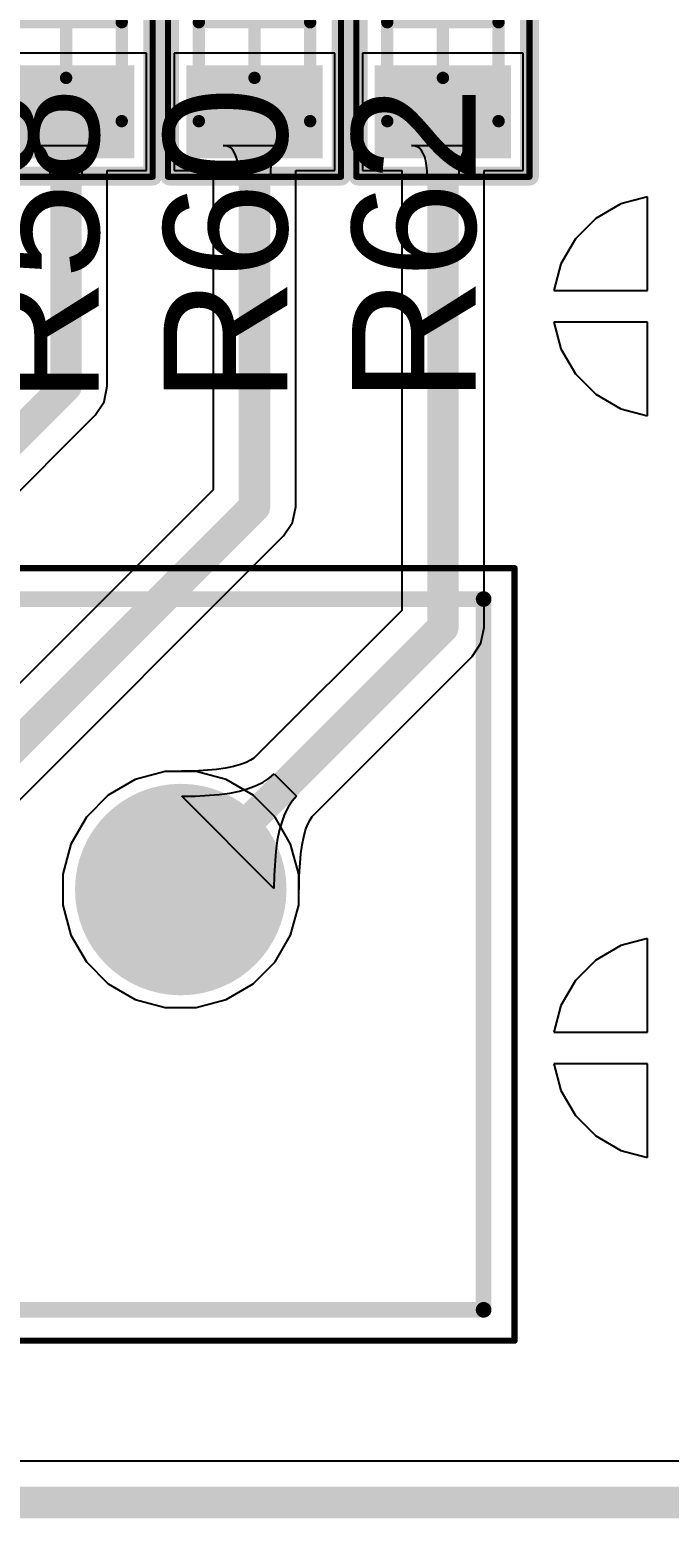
# Model space of a CAD drawing. Header units: inches. Extents: x 1.37 to 4.6, y 1.74 to 5.29.
# Drawn here: x 2.751 to 2.9546, y 1.74 to 2.2141 of the extents above; entities that cross this region are included whole.
import ezdxf

# ---------------------------------------------------------------- set-up
doc = ezdxf.new("R2010")
doc.units = ezdxf.units.IN
doc.header["$MEASUREMENT"] = 0
for name, color, linetype in [('BottomLayer', 5, 'Continuous'), ('BottomSolder', 6, 'Continuous'), ('KeepOutLayer', 6, 'Continuous'), ('Mechanical13', 56, 'Continuous'), ('Mechanical15', 56, 'Continuous'), ('MultiLayer', 9, 'Continuous'), ('PadHoleLayer', 156, 'Continuous'), ('TopLayer', 1, 'Continuous'), ('TopOverlay', 2, 'Continuous'), ('TopPaste', 8, 'Continuous'), ('TopSolder', 216, 'Continuous')]:
    doc.layers.add(name, color=color, linetype=linetype)
doc.styles.add('Arial', font='', dxfattribs={"height": 0.2})
doc.styles.get('Arial').set_extended_font_data('Arial')

# ---------------------------------------------------------------- blocks, each defined once
blk = doc.blocks.new('JST_B8B_XH_A_2')
at = {"layer": 'BottomLayer'}
h = blk.add_hatch(color=5, dxfattribs=at)
edge = h.paths.add_edge_path()
edge.add_arc((-0.34449, -0.02067), 0.02968, 0, 360)
at = {"layer": 'BottomSolder'}
h = blk.add_hatch(color=6, dxfattribs=at)
edge = h.paths.add_edge_path()
edge.add_arc((-0.34449, -0.02067), 0.03368, 0, 360)
at = {"layer": 'MultiLayer'}
h = blk.add_hatch(color=9, dxfattribs=at)
edge = h.paths.add_edge_path()
edge.add_arc((-0.34449, -0.02067), 0.02968, 0, 360)
at = {"layer": 'PadHoleLayer'}
h = blk.add_hatch(color=156, dxfattribs=at)
edge = h.paths.add_edge_path()
edge.add_arc((-0.34449, -0.02067), 0.01969, 0, 360)
at = {"layer": 'TopLayer'}
h = blk.add_hatch(color=1, dxfattribs=at)
edge = h.paths.add_edge_path()
edge.add_arc((-0.34449, -0.02067), 0.02968, 0, 360)
at = {"layer": 'TopSolder'}
h = blk.add_hatch(color=216, dxfattribs=at)
edge = h.paths.add_edge_path()
edge.add_arc((-0.34449, -0.02067), 0.03368, 0, 360)
at = {"layer": 'Mechanical13', "const_width": 0.005}
for points in [[(-0.44094, 0.11319), (-0.44094, -0.11319)], [(0.44094, 0.11319), (-0.44094, 0.11319)], [(0.44094, -0.11319), (-0.44094, -0.11319)]]:
    blk.add_lwpolyline(points, dxfattribs=at)
at = {"layer": 'Mechanical13', "const_width": 0.0025}
for points in [[(-0.44219, 0.11319, 1), (-0.43969, 0.11319, 1)], [(-0.44219, 0.11319, 1), (-0.43969, 0.11319, 1)], [(-0.44219, -0.11319, 1), (-0.43969, -0.11319, 1)], [(-0.44219, -0.11319, 1), (-0.43969, -0.11319, 1)]]:
    blk.add_lwpolyline(points, format="xyb", close=True, dxfattribs=at)
at = {"layer": 'Mechanical15', "const_width": 0.00197}
for points in [[(-0.45079, 0.12303), (-0.45079, -0.12303)], [(0.45079, 0.12303), (-0.45079, 0.12303)], [(0.45079, -0.12303), (-0.45079, -0.12303)]]:
    blk.add_lwpolyline(points, dxfattribs=at)
at = {"layer": 'Mechanical15', "const_width": 0.000984}
for points in [[(-0.45128, 0.12303, 1), (-0.4503, 0.12303, 1)], [(-0.45128, 0.12303, 1), (-0.4503, 0.12303, 1)], [(-0.45128, -0.12303, 1), (-0.4503, -0.12303, 1)], [(-0.45128, -0.12303, 1), (-0.4503, -0.12303, 1)]]:
    blk.add_lwpolyline(points, format="xyb", close=True, dxfattribs=at)
at = {"layer": 'TopOverlay', "const_width": 0.005}
for points in [[(-0.44094, 0.11319), (-0.44094, -0.11319)], [(0.44094, 0.11319), (-0.44094, 0.11319)], [(0.44094, -0.11319), (-0.44094, -0.11319)]]:
    blk.add_lwpolyline(points, dxfattribs=at)
at = {"layer": 'TopOverlay', "const_width": 0.0025}
for points in [[(-0.44219, 0.11319, 1), (-0.43969, 0.11319, 1)], [(-0.44219, 0.11319, 1), (-0.43969, 0.11319, 1)], [(-0.44219, -0.11319, 1), (-0.43969, -0.11319, 1)], [(-0.44219, -0.11319, 1), (-0.43969, -0.11319, 1)]]:
    blk.add_lwpolyline(points, format="xyb", close=True, dxfattribs=at)
blk = doc.blocks.new('_________0603_56')
at = {"layer": 'TopLayer'}
for points in [[(-0.03937, -0.01772), (-0.03937, 0.01772), (-0.01772, 0.01772), (-0.01772, -0.01772)], [(0.01772, -0.01772), (0.01772, 0.01772), (0.03937, 0.01772), (0.03937, -0.01772)]]:
    blk.add_hatch(color=1, dxfattribs=at).paths.add_polyline_path(points)
at = {"layer": 'TopPaste'}
for points in [[(-0.03937, -0.01772), (-0.03937, 0.01772), (-0.01772, 0.01772), (-0.01772, -0.01772)], [(0.01772, -0.01772), (0.01772, 0.01772), (0.03937, 0.01772), (0.03937, -0.01772)]]:
    blk.add_hatch(color=8, dxfattribs=at).paths.add_polyline_path(points)
at = {"layer": 'TopSolder'}
for points in [[(-0.04337, -0.02172), (-0.04337, 0.02172), (-0.01372, 0.02172), (-0.01372, -0.02172)], [(0.01372, -0.02172), (0.01372, 0.02172), (0.04337, 0.02172), (0.04337, -0.02172)]]:
    blk.add_hatch(color=216, dxfattribs=at).paths.add_polyline_path(points)
at = {"layer": 'Mechanical13', "const_width": 0.00394}
for points in [[(-0.0315, -0.01772), (-0.0315, 0.01772)], [(0.0315, 0.01772), (-0.0315, 0.01772)], [(0.0315, -0.01772), (0.0315, 0.01772)], [(0.0315, -0.01772), (-0.0315, -0.01772)]]:
    blk.add_lwpolyline(points, dxfattribs=at)
at = {"layer": 'Mechanical13', "const_width": 0.00197}
for points in [[(-0.03248, 0.01772, 1), (-0.03051, 0.01772, 1)], [(-0.03248, 0.01772, 1), (-0.03051, 0.01772, 1)], [(0.03051, 0.01772, 1), (0.03248, 0.01772, 1)], [(0.03051, 0.01772, 1), (0.03248, 0.01772, 1)], [(-0.03248, -0.01772, 1), (-0.03051, -0.01772, 1)], [(-0.03248, -0.01772, 1), (-0.03051, -0.01772, 1)], [(0.03051, -0.01772, 1), (0.03248, -0.01772, 1)], [(0.03051, -0.01772, 1), (0.03248, -0.01772, 1)]]:
    blk.add_lwpolyline(points, format="xyb", close=True, dxfattribs=at)
at = {"layer": 'Mechanical15'}
for points, const_width in [([(-0.04921, -0.02756), (-0.04921, 0.02756)], 0.00197), ([(0.04921, 0.02756), (-0.04921, 0.02756)], 0.00197), ([(0.04921, -0.02756), (0.04921, 0.02756)], 0.00197), ([(0, -0.01772), (0, 0.01772)], 0.00394), ([(0.01772, 0), (-0.01772, 0)], 0.00394), ([(0.04921, -0.02756), (-0.04921, -0.02756)], 0.00197)]:
    blk.add_lwpolyline(points, dxfattribs=dict(at, const_width=const_width))
for points, const_width in [([(-0.0497, 0.02756, 1), (-0.04872, 0.02756, 1)], 0.000984), ([(-0.0497, 0.02756, 1), (-0.04872, 0.02756, 1)], 0.000984), ([(0.04872, 0.02756, 1), (0.0497, 0.02756, 1)], 0.000984), ([(0.04872, 0.02756, 1), (0.0497, 0.02756, 1)], 0.000984), ([(-0.00098, 0.01772, 1), (0.00098, 0.01772, 1)], 0.00197), ([(-0.0187, 0, 1), (-0.01673, 0, 1)], 0.00197), ([(0.01673, 0, 1), (0.0187, 0, 1)], 0.00197), ([(-0.00098, -0.01772, 1), (0.00098, -0.01772, 1)], 0.00197), ([(-0.0497, -0.02756, 1), (-0.04872, -0.02756, 1)], 0.000984), ([(-0.0497, -0.02756, 1), (-0.04872, -0.02756, 1)], 0.000984), ([(0.04872, -0.02756, 1), (0.0497, -0.02756, 1)], 0.000984), ([(0.04872, -0.02756, 1), (0.0497, -0.02756, 1)], 0.000984)]:
    blk.add_lwpolyline(points, format="xyb", close=True, dxfattribs=dict(at, const_width=const_width))
at = {"layer": 'TopOverlay', "const_width": 0.006}
for points in [[(-0.04921, -0.027), (-0.04921, 0.02756)], [(0.049, 0.02756), (-0.04921, 0.02756)], [(0.049, -0.027), (0.049, 0.02756)], [(0.049, -0.027), (-0.04921, -0.027)]]:
    blk.add_lwpolyline(points, dxfattribs=at)
at = {"layer": 'TopOverlay', "const_width": 0.003}
for points in [[(-0.05071, 0.02756, 1), (-0.04771, 0.02756, 1)], [(-0.05071, 0.02756, 1), (-0.04771, 0.02756, 1)], [(0.0475, 0.02756, 1), (0.0505, 0.02756, 1)], [(0.0475, 0.02756, 1), (0.0505, 0.02756, 1)], [(-0.05071, -0.027, 1), (-0.04771, -0.027, 1)], [(-0.05071, -0.027, 1), (-0.04771, -0.027, 1)], [(0.0475, -0.027, 1), (0.0505, -0.027, 1)], [(0.0475, -0.027, 1), (0.0505, -0.027, 1)]]:
    blk.add_lwpolyline(points, format="xyb", close=True, dxfattribs=at)
blk = doc.blocks.new('_________0603_58')
at = {"layer": 'TopLayer'}
for points in [[(-0.03937, -0.01772), (-0.03937, 0.01772), (-0.01772, 0.01772), (-0.01772, -0.01772)], [(0.01772, -0.01772), (0.01772, 0.01772), (0.03937, 0.01772), (0.03937, -0.01772)]]:
    blk.add_hatch(color=1, dxfattribs=at).paths.add_polyline_path(points)
at = {"layer": 'TopPaste'}
for points in [[(-0.03937, -0.01772), (-0.03937, 0.01772), (-0.01772, 0.01772), (-0.01772, -0.01772)], [(0.01772, -0.01772), (0.01772, 0.01772), (0.03937, 0.01772), (0.03937, -0.01772)]]:
    blk.add_hatch(color=8, dxfattribs=at).paths.add_polyline_path(points)
at = {"layer": 'TopSolder'}
for points in [[(-0.04337, -0.02172), (-0.04337, 0.02172), (-0.01372, 0.02172), (-0.01372, -0.02172)], [(0.01372, -0.02172), (0.01372, 0.02172), (0.04337, 0.02172), (0.04337, -0.02172)]]:
    blk.add_hatch(color=216, dxfattribs=at).paths.add_polyline_path(points)
at = {"layer": 'Mechanical13', "const_width": 0.00394}
for points in [[(-0.0315, -0.01772), (-0.0315, 0.01772)], [(0.0315, 0.01772), (-0.0315, 0.01772)], [(0.0315, -0.01772), (0.0315, 0.01772)], [(0.0315, -0.01772), (-0.0315, -0.01772)]]:
    blk.add_lwpolyline(points, dxfattribs=at)
at = {"layer": 'Mechanical13', "const_width": 0.00197}
for points in [[(-0.03248, 0.01772, 1), (-0.03051, 0.01772, 1)], [(-0.03248, 0.01772, 1), (-0.03051, 0.01772, 1)], [(0.03051, 0.01772, 1), (0.03248, 0.01772, 1)], [(0.03051, 0.01772, 1), (0.03248, 0.01772, 1)], [(-0.03248, -0.01772, 1), (-0.03051, -0.01772, 1)], [(-0.03248, -0.01772, 1), (-0.03051, -0.01772, 1)], [(0.03051, -0.01772, 1), (0.03248, -0.01772, 1)], [(0.03051, -0.01772, 1), (0.03248, -0.01772, 1)]]:
    blk.add_lwpolyline(points, format="xyb", close=True, dxfattribs=at)
at = {"layer": 'Mechanical15'}
for points, const_width in [([(-0.04921, -0.02756), (-0.04921, 0.02756)], 0.00197), ([(0.04921, 0.02756), (-0.04921, 0.02756)], 0.00197), ([(0.04921, -0.02756), (0.04921, 0.02756)], 0.00197), ([(0, -0.01772), (0, 0.01772)], 0.00394), ([(0.01772, 0), (-0.01772, 0)], 0.00394), ([(0.04921, -0.02756), (-0.04921, -0.02756)], 0.00197)]:
    blk.add_lwpolyline(points, dxfattribs=dict(at, const_width=const_width))
for points, const_width in [([(-0.0497, 0.02756, 1), (-0.04872, 0.02756, 1)], 0.000984), ([(-0.0497, 0.02756, 1), (-0.04872, 0.02756, 1)], 0.000984), ([(0.04872, 0.02756, 1), (0.0497, 0.02756, 1)], 0.000984), ([(0.04872, 0.02756, 1), (0.0497, 0.02756, 1)], 0.000984), ([(-0.00098, 0.01772, 1), (0.00098, 0.01772, 1)], 0.00197), ([(-0.0187, 0, 1), (-0.01673, 0, 1)], 0.00197), ([(0.01673, 0, 1), (0.0187, 0, 1)], 0.00197), ([(-0.00098, -0.01772, 1), (0.00098, -0.01772, 1)], 0.00197), ([(-0.0497, -0.02756, 1), (-0.04872, -0.02756, 1)], 0.000984), ([(-0.0497, -0.02756, 1), (-0.04872, -0.02756, 1)], 0.000984), ([(0.04872, -0.02756, 1), (0.0497, -0.02756, 1)], 0.000984), ([(0.04872, -0.02756, 1), (0.0497, -0.02756, 1)], 0.000984)]:
    blk.add_lwpolyline(points, format="xyb", close=True, dxfattribs=dict(at, const_width=const_width))
at = {"layer": 'TopOverlay', "const_width": 0.006}
for points in [[(-0.04921, -0.027), (-0.04921, 0.02756)], [(0.049, 0.02756), (-0.04921, 0.02756)], [(0.049, -0.027), (0.049, 0.02756)], [(0.049, -0.027), (-0.04921, -0.027)]]:
    blk.add_lwpolyline(points, dxfattribs=at)
at = {"layer": 'TopOverlay', "const_width": 0.003}
for points in [[(-0.05071, 0.02756, 1), (-0.04771, 0.02756, 1)], [(-0.05071, 0.02756, 1), (-0.04771, 0.02756, 1)], [(0.0475, 0.02756, 1), (0.0505, 0.02756, 1)], [(0.0475, 0.02756, 1), (0.0505, 0.02756, 1)], [(-0.05071, -0.027, 1), (-0.04771, -0.027, 1)], [(-0.05071, -0.027, 1), (-0.04771, -0.027, 1)], [(0.0475, -0.027, 1), (0.0505, -0.027, 1)], [(0.0475, -0.027, 1), (0.0505, -0.027, 1)]]:
    blk.add_lwpolyline(points, format="xyb", close=True, dxfattribs=at)
blk = doc.blocks.new('_________0603_60')
at = {"layer": 'TopLayer'}
for points in [[(-0.03937, -0.01772), (-0.03937, 0.01772), (-0.01772, 0.01772), (-0.01772, -0.01772)], [(0.01772, -0.01772), (0.01772, 0.01772), (0.03937, 0.01772), (0.03937, -0.01772)]]:
    blk.add_hatch(color=1, dxfattribs=at).paths.add_polyline_path(points)
at = {"layer": 'TopPaste'}
for points in [[(-0.03937, -0.01772), (-0.03937, 0.01772), (-0.01772, 0.01772), (-0.01772, -0.01772)], [(0.01772, -0.01772), (0.01772, 0.01772), (0.03937, 0.01772), (0.03937, -0.01772)]]:
    blk.add_hatch(color=8, dxfattribs=at).paths.add_polyline_path(points)
at = {"layer": 'TopSolder'}
for points in [[(-0.04337, -0.02172), (-0.04337, 0.02172), (-0.01372, 0.02172), (-0.01372, -0.02172)], [(0.01372, -0.02172), (0.01372, 0.02172), (0.04337, 0.02172), (0.04337, -0.02172)]]:
    blk.add_hatch(color=216, dxfattribs=at).paths.add_polyline_path(points)
at = {"layer": 'Mechanical13', "const_width": 0.00394}
for points in [[(-0.0315, -0.01772), (-0.0315, 0.01772)], [(0.0315, 0.01772), (-0.0315, 0.01772)], [(0.0315, -0.01772), (0.0315, 0.01772)], [(0.0315, -0.01772), (-0.0315, -0.01772)]]:
    blk.add_lwpolyline(points, dxfattribs=at)
at = {"layer": 'Mechanical13', "const_width": 0.00197}
for points in [[(-0.03248, 0.01772, 1), (-0.03051, 0.01772, 1)], [(-0.03248, 0.01772, 1), (-0.03051, 0.01772, 1)], [(0.03051, 0.01772, 1), (0.03248, 0.01772, 1)], [(0.03051, 0.01772, 1), (0.03248, 0.01772, 1)], [(-0.03248, -0.01772, 1), (-0.03051, -0.01772, 1)], [(-0.03248, -0.01772, 1), (-0.03051, -0.01772, 1)], [(0.03051, -0.01772, 1), (0.03248, -0.01772, 1)], [(0.03051, -0.01772, 1), (0.03248, -0.01772, 1)]]:
    blk.add_lwpolyline(points, format="xyb", close=True, dxfattribs=at)
at = {"layer": 'Mechanical15'}
for points, const_width in [([(-0.04921, -0.02756), (-0.04921, 0.02756)], 0.00197), ([(0.04921, 0.02756), (-0.04921, 0.02756)], 0.00197), ([(0.04921, -0.02756), (0.04921, 0.02756)], 0.00197), ([(0, -0.01772), (0, 0.01772)], 0.00394), ([(0.01772, 0), (-0.01772, 0)], 0.00394), ([(0.04921, -0.02756), (-0.04921, -0.02756)], 0.00197)]:
    blk.add_lwpolyline(points, dxfattribs=dict(at, const_width=const_width))
for points, const_width in [([(-0.0497, 0.02756, 1), (-0.04872, 0.02756, 1)], 0.000984), ([(-0.0497, 0.02756, 1), (-0.04872, 0.02756, 1)], 0.000984), ([(0.04872, 0.02756, 1), (0.0497, 0.02756, 1)], 0.000984), ([(0.04872, 0.02756, 1), (0.0497, 0.02756, 1)], 0.000984), ([(-0.00098, 0.01772, 1), (0.00098, 0.01772, 1)], 0.00197), ([(-0.0187, 0, 1), (-0.01673, 0, 1)], 0.00197), ([(0.01673, 0, 1), (0.0187, 0, 1)], 0.00197), ([(-0.00098, -0.01772, 1), (0.00098, -0.01772, 1)], 0.00197), ([(-0.0497, -0.02756, 1), (-0.04872, -0.02756, 1)], 0.000984), ([(-0.0497, -0.02756, 1), (-0.04872, -0.02756, 1)], 0.000984), ([(0.04872, -0.02756, 1), (0.0497, -0.02756, 1)], 0.000984), ([(0.04872, -0.02756, 1), (0.0497, -0.02756, 1)], 0.000984)]:
    blk.add_lwpolyline(points, format="xyb", close=True, dxfattribs=dict(at, const_width=const_width))
at = {"layer": 'TopOverlay', "const_width": 0.006}
for points in [[(-0.04921, -0.027), (-0.04921, 0.02756)], [(0.049, 0.02756), (-0.04921, 0.02756)], [(0.049, -0.027), (0.049, 0.02756)], [(0.049, -0.027), (-0.04921, -0.027)]]:
    blk.add_lwpolyline(points, dxfattribs=at)
at = {"layer": 'TopOverlay', "const_width": 0.003}
for points in [[(-0.05071, 0.02756, 1), (-0.04771, 0.02756, 1)], [(-0.05071, 0.02756, 1), (-0.04771, 0.02756, 1)], [(0.0475, 0.02756, 1), (0.0505, 0.02756, 1)], [(0.0475, 0.02756, 1), (0.0505, 0.02756, 1)], [(-0.05071, -0.027, 1), (-0.04771, -0.027, 1)], [(-0.05071, -0.027, 1), (-0.04771, -0.027, 1)], [(0.0475, -0.027, 1), (0.0505, -0.027, 1)], [(0.0475, -0.027, 1), (0.0505, -0.027, 1)]]:
    blk.add_lwpolyline(points, format="xyb", close=True, dxfattribs=at)

msp = doc.modelspace()

# ---------------------------------------------------------------- linework, layer by layer
at = {"layer": 'BottomLayer'}
for p, q in [((2.93925, 2.1586), (2.93126, 2.15399)), ((2.94775, 2.16088), (2.93925, 2.1586)), ((2.94775, 2.13098), (2.94775, 2.16088)), ((2.93126, 2.15399), (2.92475, 2.14747)), ((2.92475, 2.14747), (2.92014, 2.13949)), ((2.92014, 2.13949), (2.91786, 2.13098)), ((2.91786, 2.13098), (2.94775, 2.13098)), ((2.94775, 2.12098), (2.91786, 2.12098)), ((2.91786, 2.12098), (2.92014, 2.11247)), ((2.94775, 2.09109), (2.94775, 2.12098)), ((2.92014, 2.11247), (2.92475, 2.10449)), ((2.92475, 2.10449), (2.93126, 2.09798)), ((2.93126, 2.09798), (2.93925, 2.09337)), ((2.93925, 2.09337), (2.94775, 2.09109)), ((2.79413, 1.97779), (2.78458, 1.97523)), ((2.80402, 1.97779), (2.79413, 1.97779)), ((2.81357, 1.97523), (2.80402, 1.97779)), ((2.78458, 1.97523), (2.77601, 1.97029)), ((2.82214, 1.97029), (2.81357, 1.97523)), ((2.77601, 1.97029), (2.76902, 1.96329)), ((2.82913, 1.96329), (2.82214, 1.97029)), ((2.76902, 1.96329), (2.76407, 1.95473)), ((2.83407, 1.95473), (2.82913, 1.96329)), ((2.76407, 1.95473), (2.76151, 1.94518)), ((2.83663, 1.94518), (2.83407, 1.95473)), ((2.76151, 1.94518), (2.76151, 1.93529)), ((2.83663, 1.93529), (2.83663, 1.94518)), ((2.76151, 1.93529), (2.76407, 1.92573)), ((2.83407, 1.92573), (2.83663, 1.93529)), ((2.76407, 1.92573), (2.76902, 1.91717)), ((2.82913, 1.91717), (2.83407, 1.92573)), ((2.93925, 1.92238), (2.93126, 1.91777)), ((2.94775, 1.92466), (2.93925, 1.92238)), ((2.94775, 1.89476), (2.94775, 1.92466)), ((2.76902, 1.91717), (2.77601, 1.91018)), ((2.82214, 1.91018), (2.82913, 1.91717)), ((2.93126, 1.91777), (2.92475, 1.91125)), ((2.92475, 1.91125), (2.92014, 1.90327)), ((2.77601, 1.91018), (2.78458, 1.90523)), ((2.81357, 1.90523), (2.82214, 1.91018)), ((2.78458, 1.90523), (2.79413, 1.90267)), ((2.79413, 1.90267), (2.80402, 1.90267)), ((2.80402, 1.90267), (2.81357, 1.90523)), ((2.92014, 1.90327), (2.91786, 1.89476)), ((2.91786, 1.89476), (2.94775, 1.89476)), ((2.94775, 1.88476), (2.91786, 1.88476)), ((2.91786, 1.88476), (2.92014, 1.87625)), ((2.94775, 1.85487), (2.94775, 1.88476)), ((2.92014, 1.87625), (2.92475, 1.86827)), ((2.92475, 1.86827), (2.93126, 1.86176)), ((2.93126, 1.86176), (2.93925, 1.85715)), ((2.93925, 1.85715), (2.94775, 1.85487)), ((4.49687, 1.75813), (1.39313, 1.75813))]:
    msp.add_line(p, q, dxfattribs=at)
at = {"layer": 'KeepOutLayer', "const_width": 0.01}
msp.add_lwpolyline([(1.38, 1.745), (4.51, 1.745)], dxfattribs=at)
at = {"layer": 'TopLayer'}
for p, q in [((2.78815, 2.20661), (2.73697, 2.20661)), ((2.78815, 2.16921), (2.78815, 2.20661)), ((2.84815, 2.20661), (2.79697, 2.20661)), ((2.79697, 2.20661), (2.79697, 2.16921)), ((2.84815, 2.16921), (2.84815, 2.20661)), ((2.90815, 2.20661), (2.85697, 2.20661)), ((2.85697, 2.20661), (2.85697, 2.16921)), ((2.90815, 2.16921), (2.90815, 2.20661)), ((2.75351, 2.17711), (2.75256, 2.17721)), ((2.75256, 2.17721), (2.77256, 2.17721)), ((2.75436, 2.17681), (2.75351, 2.17711)), ((2.75511, 2.17631), (2.75436, 2.17681)), ((2.75576, 2.17561), (2.75511, 2.17631)), ((2.77001, 2.17631), (2.76936, 2.17561)), ((2.77076, 2.17681), (2.77001, 2.17631)), ((2.77161, 2.17711), (2.77076, 2.17681)), ((2.77256, 2.17721), (2.77161, 2.17711)), ((2.81351, 2.17711), (2.81256, 2.17721)), ((2.81256, 2.17721), (2.83256, 2.17721)), ((2.81436, 2.17681), (2.81351, 2.17711)), ((2.81511, 2.17631), (2.81436, 2.17681)), ((2.81576, 2.17561), (2.81511, 2.17631)), ((2.83001, 2.17631), (2.82936, 2.17561)), ((2.83076, 2.17681), (2.83001, 2.17631)), ((2.83161, 2.17711), (2.83076, 2.17681)), ((2.83256, 2.17721), (2.83161, 2.17711)), ((2.87351, 2.17711), (2.87256, 2.17721)), ((2.87256, 2.17721), (2.89256, 2.17721)), ((2.87436, 2.17681), (2.87351, 2.17711)), ((2.87511, 2.17631), (2.87436, 2.17681)), ((2.87576, 2.17561), (2.87511, 2.17631)), ((2.89001, 2.17631), (2.88936, 2.17561)), ((2.89076, 2.17681), (2.89001, 2.17631)), ((2.89161, 2.17711), (2.89076, 2.17681)), ((2.89256, 2.17721), (2.89161, 2.17711)), ((2.75631, 2.17471), (2.75576, 2.17561)), ((2.75676, 2.17361), (2.75631, 2.17471)), ((2.75711, 2.17231), (2.75676, 2.17361)), ((2.75736, 2.17081), (2.75711, 2.17231)), ((2.76801, 2.17231), (2.76776, 2.17081)), ((2.76836, 2.17361), (2.76801, 2.17231)), ((2.76881, 2.17471), (2.76836, 2.17361)), ((2.76936, 2.17561), (2.76881, 2.17471)), ((2.81631, 2.17471), (2.81576, 2.17561)), ((2.81676, 2.17361), (2.81631, 2.17471)), ((2.81711, 2.17231), (2.81676, 2.17361)), ((2.81736, 2.17081), (2.81711, 2.17231)), ((2.82801, 2.17231), (2.82776, 2.17081)), ((2.82836, 2.17361), (2.82801, 2.17231)), ((2.82881, 2.17471), (2.82836, 2.17361)), ((2.82936, 2.17561), (2.82881, 2.17471)), ((2.87631, 2.17471), (2.87576, 2.17561)), ((2.87676, 2.17361), (2.87631, 2.17471)), ((2.87711, 2.17231), (2.87676, 2.17361)), ((2.87736, 2.17081), (2.87711, 2.17231)), ((2.88801, 2.17231), (2.88776, 2.17081)), ((2.88836, 2.17361), (2.88801, 2.17231)), ((2.88881, 2.17471), (2.88836, 2.17361)), ((2.88936, 2.17561), (2.88881, 2.17471)), ((2.75751, 2.16911), (2.75736, 2.17081)), ((2.75756, 2.16721), (2.75751, 2.16911)), ((2.76756, 2.16721), (2.75756, 2.16721)), ((2.76761, 2.16911), (2.76756, 2.16721)), ((2.76776, 2.17081), (2.76761, 2.16911)), ((2.77568, 2.10057), (2.77568, 2.16921)), ((2.77568, 2.16921), (2.78815, 2.16921)), ((2.79697, 2.16921), (2.80943, 2.16921)), ((2.80943, 2.16921), (2.80943, 2.06758)), ((2.81751, 2.16911), (2.81736, 2.17081)), ((2.81756, 2.16721), (2.81751, 2.16911)), ((2.82756, 2.16721), (2.81756, 2.16721)), ((2.82761, 2.16911), (2.82756, 2.16721)), ((2.82776, 2.17081), (2.82761, 2.16911)), ((2.83568, 2.06214), (2.83568, 2.16921)), ((2.83568, 2.16921), (2.84815, 2.16921)), ((2.85697, 2.16921), (2.86943, 2.16921)), ((2.86943, 2.16921), (2.86943, 2.02915)), ((2.87751, 2.16911), (2.87736, 2.17081)), ((2.87756, 2.16721), (2.87751, 2.16911)), ((2.88756, 2.16721), (2.87756, 2.16721)), ((2.88761, 2.16911), (2.88756, 2.16721)), ((2.88776, 2.17081), (2.88761, 2.16911)), ((2.89568, 2.02372), (2.89568, 2.16921)), ((2.89568, 2.16921), (2.90815, 2.16921)), ((2.93925, 2.1586), (2.93126, 2.15399)), ((2.94775, 2.16088), (2.93925, 2.1586)), ((2.94775, 2.13098), (2.94775, 2.16088)), ((2.93126, 2.15399), (2.92475, 2.14747)), ((2.92475, 2.14747), (2.92014, 2.13949)), ((2.92014, 2.13949), (2.91786, 2.13098)), ((2.91786, 2.13098), (2.94775, 2.13098)), ((2.94775, 2.12098), (2.91786, 2.12098)), ((2.91786, 2.12098), (2.92014, 2.11247)), ((2.94775, 2.09109), (2.94775, 2.12098)), ((2.92014, 2.11247), (2.92475, 2.10449)), ((2.77468, 2.09554), (2.77568, 2.10057)), ((2.92475, 2.10449), (2.93126, 2.09798)), ((2.77184, 2.09128), (2.77468, 2.09554)), ((2.93126, 2.09798), (2.93925, 2.09337)), ((2.64408, 1.96352), (2.77184, 2.09128)), ((2.93925, 2.09337), (2.94775, 2.09109)), ((2.80943, 2.06758), (2.72394, 1.98209)), ((2.83468, 2.05712), (2.83568, 2.06214)), ((2.7425, 1.96352), (2.83184, 2.05286)), ((2.83184, 2.05286), (2.83468, 2.05712)), ((2.86943, 2.02915), (2.82236, 1.98209)), ((2.89468, 2.01869), (2.89568, 2.02372)), ((2.89184, 2.01443), (2.89468, 2.01869)), ((2.84093, 1.96352), (2.89184, 2.01443)), ((2.82236, 1.98209), (2.82131, 1.9814)), ((2.79413, 1.97779), (2.78458, 1.97523)), ((2.79857, 1.97779), (2.79413, 1.97779)), ((2.79931, 1.97794), (2.79857, 1.97779)), ((2.80334, 1.97797), (2.79931, 1.97794)), ((2.81046, 1.97845), (2.80334, 1.97797)), ((2.8133, 1.97886), (2.81046, 1.97845)), ((2.81588, 1.97939), (2.8133, 1.97886)), ((2.81807, 1.98001), (2.81588, 1.97939)), ((2.81988, 1.98069), (2.81807, 1.98001)), ((2.82131, 1.9814), (2.81988, 1.98069)), ((2.8272, 1.97566), (2.82882, 1.97705)), ((2.82882, 1.97705), (2.83589, 1.96998)), ((2.78458, 1.97523), (2.77601, 1.97029)), ((2.81778, 1.97159), (2.82058, 1.97238)), ((2.82058, 1.97238), (2.82308, 1.97332)), ((2.82308, 1.97332), (2.82529, 1.97441)), ((2.82529, 1.97441), (2.8272, 1.97566)), ((2.77601, 1.97029), (2.76902, 1.96329)), ((2.79937, 1.96992), (2.80364, 1.96995)), ((2.82876, 1.94053), (2.79937, 1.96992)), ((2.80364, 1.96995), (2.8113, 1.97046)), ((2.8113, 1.97046), (2.81469, 1.97095)), ((2.81469, 1.97095), (2.81778, 1.97159)), ((2.8345, 1.96836), (2.83325, 1.96645)), ((2.83589, 1.96998), (2.8345, 1.96836)), ((2.76902, 1.96329), (2.76407, 1.95473)), ((2.83216, 1.96424), (2.83122, 1.96174)), ((2.83325, 1.96645), (2.83216, 1.96424)), ((2.84024, 1.96247), (2.84093, 1.96352)), ((2.83043, 1.95894), (2.82979, 1.95585)), ((2.83122, 1.96174), (2.83043, 1.95894)), ((2.83824, 1.95704), (2.83885, 1.95923)), ((2.83885, 1.95923), (2.83954, 1.96104)), ((2.83954, 1.96104), (2.84024, 1.96247)), ((2.76407, 1.95473), (2.76151, 1.94518)), ((2.82979, 1.95585), (2.82931, 1.95246)), ((2.8373, 1.95162), (2.8377, 1.95446)), ((2.8377, 1.95446), (2.83824, 1.95704)), ((2.82931, 1.95246), (2.82879, 1.9448)), ((2.83681, 1.9445), (2.8373, 1.95162)), ((2.76151, 1.94518), (2.76151, 1.93529)), ((2.82879, 1.9448), (2.82876, 1.94053)), ((2.83679, 1.94047), (2.83681, 1.9445)), ((2.83663, 1.93973), (2.83679, 1.94047)), ((2.83663, 1.93529), (2.83663, 1.93973)), ((2.76151, 1.93529), (2.76407, 1.92573)), ((2.83407, 1.92573), (2.83663, 1.93529)), ((2.76407, 1.92573), (2.76902, 1.91717)), ((2.82913, 1.91717), (2.83407, 1.92573)), ((2.93925, 1.92238), (2.93126, 1.91777)), ((2.94775, 1.92466), (2.93925, 1.92238)), ((2.94775, 1.89476), (2.94775, 1.92466)), ((2.76902, 1.91717), (2.77601, 1.91018)), ((2.82214, 1.91018), (2.82913, 1.91717)), ((2.93126, 1.91777), (2.92475, 1.91125)), ((2.92475, 1.91125), (2.92014, 1.90327)), ((2.77601, 1.91018), (2.78458, 1.90523)), ((2.81357, 1.90523), (2.82214, 1.91018)), ((2.78458, 1.90523), (2.79413, 1.90267)), ((2.79413, 1.90267), (2.80402, 1.90267)), ((2.80402, 1.90267), (2.81357, 1.90523)), ((2.92014, 1.90327), (2.91786, 1.89476)), ((2.91786, 1.89476), (2.94775, 1.89476)), ((2.94775, 1.88476), (2.91786, 1.88476)), ((2.91786, 1.88476), (2.92014, 1.87625)), ((2.94775, 1.85487), (2.94775, 1.88476)), ((2.92014, 1.87625), (2.92475, 1.86827)), ((2.92475, 1.86827), (2.93126, 1.86176)), ((2.93126, 1.86176), (2.93925, 1.85715)), ((2.93925, 1.85715), (2.94775, 1.85487)), ((4.49687, 1.75813), (1.39313, 1.75813))]:
    msp.add_line(p, q, dxfattribs=at)
at = {"layer": 'TopLayer', "const_width": 0.01}
for points in [[(2.76256, 2.10057), (2.76256, 2.18791)], [(2.82256, 2.06214), (2.82256, 2.18791)], [(2.88256, 2.02372), (2.88256, 2.18791)], [(2.60222, 1.94023), (2.76256, 2.10057)], [(2.70065, 1.94023), (2.82256, 2.06214)], [(2.79907, 1.94023), (2.88256, 2.02372)]]:
    msp.add_lwpolyline(points, dxfattribs=at)
at = {"layer": 'TopLayer', "const_width": 0.005}
for points in [[(2.76006, 2.18791, 1), (2.76506, 2.18791, 1)], [(2.82006, 2.18791, 1), (2.82506, 2.18791, 1)], [(2.88006, 2.18791, 1), (2.88506, 2.18791, 1)], [(2.76006, 2.10057, 1), (2.76506, 2.10057, 1)], [(2.76006, 2.10057, 1), (2.76506, 2.10057, 1)], [(2.82006, 2.06214, 1), (2.82506, 2.06214, 1)], [(2.82006, 2.06214, 1), (2.82506, 2.06214, 1)], [(2.88006, 2.02372, 1), (2.88506, 2.02372, 1)], [(2.88006, 2.02372, 1), (2.88506, 2.02372, 1)], [(2.79657, 1.94023, 1), (2.80157, 1.94023, 1)]]:
    msp.add_lwpolyline(points, format="xyb", close=True, dxfattribs=at)

# ---------------------------------------------------------------- block references
for name, p, rotation in [('_________0603_60', (2.76256, 2.21646), 270), ('_________0603_58', (2.82256, 2.21646), 270), ('_________0603_56', (2.88256, 2.21646), 270), ('JST_B8B_XH_A_2', (2.45459, 1.91956), 180)]:
    msp.add_blockref(name, p, dxfattribs=dict(rotation=rotation))

# ---------------------------------------------------------------- texts
at = {"layer": 'TopOverlay', "style": 'Arial'}
for s, p in [('R58', (2.77297, 2.09488)), ('R60', (2.83297, 2.09501)), ('R62', (2.89297, 2.09519))]:
    msp.add_text(s, height=0.03937, rotation=90, dxfattribs=at).set_placement(p)

doc.saveas('drawing.dxf')
